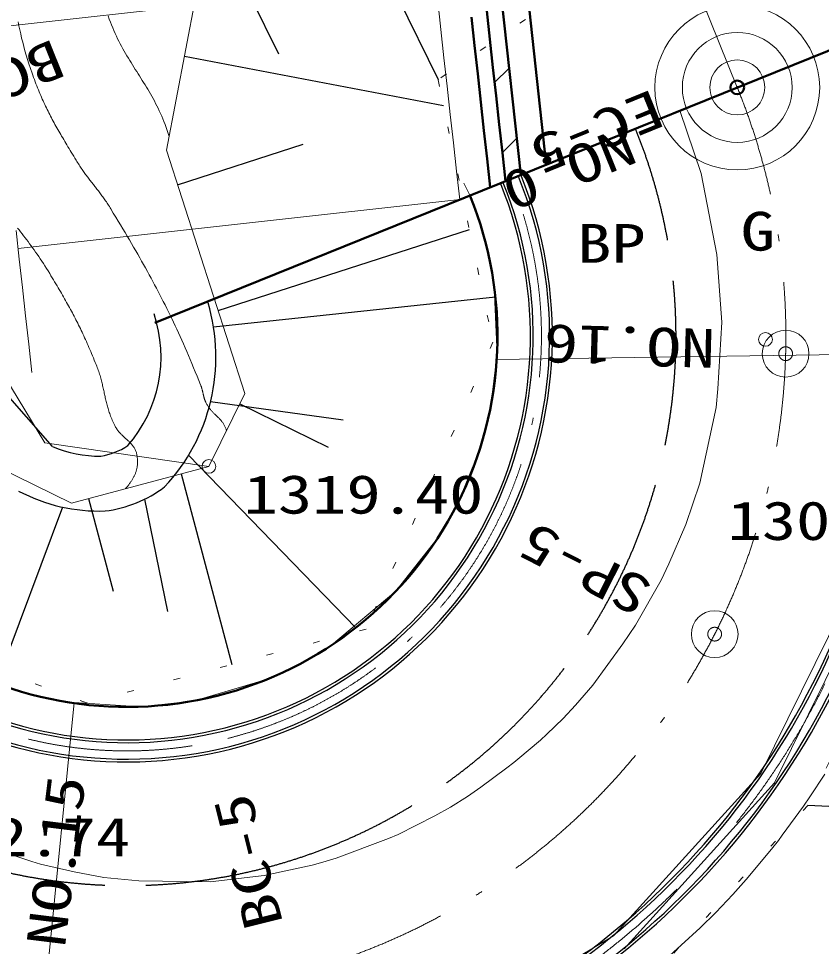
# Model space of a CAD drawing. Units: millimetres at full size, sheet at 1:500; details may follow other scales. Extents: x -209175 to 420500, y 0 to 351151.
# Drawn here: x 72906 to 87522, y 66877 to 83761 of the extents above; entities that cross this region are included whole.
import ezdxf
from ezdxf.enums import TextEntityAlignment as Align

# ---------------------------------------------------------------- set-up
doc = ezdxf.new("R2010")
doc.units = ezdxf.units.MM
doc.header["$LTSCALE"] = 500
doc.header["$PDMODE"] = 32
doc.header["$PDSIZE"] = 250
for name, pattern in [('USER1', [9.25, 6, -1.5, 0.25, -1.5]), ('USER2', [1.75, 0.25, -1.5]), ('USER3', [7.5, 6, -1.5])]:
    doc.linetypes.add(name, pattern=pattern)
for name, color, linetype, lineweight in [('D-BGD', 7, 'Continuous', 13), ('D-BGD-EXST', 7, 'Continuous', 25), ('D-BGD-HICN', 7, 'Continuous', 13), ('D-BGD-LWCN', 8, 'Continuous', 13), ('D-BGD-TXT', 7, 'Continuous', 13), ('D-BMK', 2, 'USER1', 13), ('D-BMK-HTXT', 7, 'Continuous', 13), ('D-BYP-STR4', 1, 'Continuous', 50), ('D-BYP-STR6', 3, 'Continuous', 13), ('D-BYP-STR7', 4, 'Continuous', 50), ('D-BYP-STR8', 5, 'Continuous', 50)]:
    doc.layers.add(name, color=color, linetype=linetype, lineweight=lineweight)
doc.layers.add('D-BMK-TXT', color=7, linetype='Continuous')
doc.styles.add('ＭＳ ゴシック', font='')
doc.styles.get('ＭＳ ゴシック').set_extended_font_data('MS Gothic')

msp = doc.modelspace()

# ---------------------------------------------------------------- linework, layer by layer
at = {"layer": 'D-BGD', "linetype": 'USER2'}
for p, q in [((86456.6, 86726.1), (80542.6, 82648.8)), ((80542.6, 82648.8), (81542.6, 77871.1)), ((81542.6, 77871.1), (79233.3, 72653)), ((89211.2, 73369.3), (87273.1, 69441.8)), ((74145.8, 71310.7), (70334.7, 72700.2)), ((79233.3, 72653), (74145.8, 71310.7)), ((87273.1, 69441.8), (84393, 66267.8))]:
    msp.add_line(p, q, dxfattribs=at)
at = {"layer": 'D-BGD'}
for p, q in [((75598.1, 81365.3), (76318, 85145.1)), ((76472, 84041.1), (72452.8, 83596)), ((77025, 76938.7), (75598.1, 81365.3)), ((80936.5, 80467), (72897.9, 79576.7)), ((72278.1, 77859.8), (73384.6, 76041.9)), ((76372.8, 75612.5), (77025, 76938.7)), ((73384.6, 76041.9), (76372.8, 75612.5)), ((73870.5, 74945.3), (72121.5, 75801.7)), ((76372.8, 75612.5), (73870.5, 74945.3)), ((88234.8, 73707.6), (86416.8, 70023.5)), ((88464.7, 73495.5), (86667.2, 69853)), ((86416.8, 70023.5), (83736.9, 67070.1)), ((86667.2, 69853), (83929, 66835.3)), ((83736.9, 67070.1), (80329.4, 65040.9))]:
    msp.add_line(p, q, dxfattribs=at)
at = {"layer": 'D-BGD', "color": 8}
for p, q in [((89852.4, 77674.9), (81606, 77559.4)), ((73099.5, 63118), (73918.1, 71315.3))]:
    msp.add_line(p, q, dxfattribs=at)
at = {"layer": 'D-BGD'}
for points in [[(80936.5, 80467), (80879.3, 80983.2), (80822.1, 81499.3), (80765, 82015.5), (80707.8, 82531.7), (80650.6, 83047.8), (80593.5, 83564), (80536.3, 84080.1)], [(73147.8, 77321.3), (73090.6, 77837.4), (73033.4, 78353.6), (72976.3, 78869.7), (72919.1, 79385.9), (72861.9, 79902)]]:
    msp.add_lwpolyline(points, dxfattribs=at)
at = {"layer": 'D-BGD', "color": 8}
for points in [[(84946.2, 82086.5), (85334.9, 80943.2), (85619.5, 79465.2), (85707.2, 78239.4), (85634.4, 77022), (85602.7, 76684.5), (85309.5, 75309.8), (85055.3, 74555.3), (84744.7, 73837.1), (84601.4, 73540.6), (84139.3, 72726.1), (83907.1, 72383.2), (83362.5, 71631.6), (83044.9, 71267.5), (82818.1, 71022.9), (82525.3, 70740.1), (82406.3, 70628.4), (81996.7, 70282.2), (81922.9, 70225), (81793.5, 70126), (81318.6, 69776.4), (81075.9, 69605.7), (80768, 69413.7), (80484.8, 69255.6), (79815.8, 68916.3), (79638.5, 68843.5), (78686.3, 68485.8), (78446.6, 68408.6), (78248.2, 68357.4), (77378.4, 68167.8), (76394, 68055.3), (75097, 68069.6), (74458.7, 68134.5), (73919.6, 68235.3), (73307.1, 68376.4), (73149.3, 68422.1), (72635.5, 68590.7)], [(72650.1, 71612.3), (72999.5, 71500.8), (73785.8, 71323.5), (73918.1, 71315.3), (75135.3, 71240), (76111.7, 71349.2), (77437, 71740.1), (78071.8, 72040), (78605.6, 72359.6), (79774.6, 73342.1), (80523.5, 74289.5), (80933.6, 75009.2), (81307.1, 75938.1), (81505.2, 76719), (81606, 77559.4), (81616.4, 77646.2), (81565.3, 78880.3), (81427.9, 79589.2), (81194.1, 80395.5), (81119.1, 80547.6), (81010.4, 80768.2)], [(87581.8, 70014.1), (87310.4, 69596.9), (87198.1, 69432.8), (86810.1, 68899.2), (86739.8, 68807.5), (86615.7, 68649.2), (86151.2, 68093.2), (85908.7, 67823.4), (85599.7, 67497.9), (85313.6, 67213), (84623.6, 66584.8)]]:
    msp.add_lwpolyline(points, dxfattribs=at)
at = {"layer": 'D-BGD'}
for centre in [(86503.3, 77922.7), (76372.8, 75612.5)]:
    msp.add_circle(centre, 125, dxfattribs=at)
at = {"layer": 'D-BGD-EXST'}
for p, q in [((78739.1, 86332), (80544.2, 82649.9)), ((76583.3, 85275.1), (77640.2, 83119.4)), ((75924.1, 83076.9), (80641, 82178.6)), ((75800.9, 80736.2), (78088.3, 81473.6)), ((76538.2, 78448.8), (81113, 79923.5)), ((76455.7, 78152.8), (81587.2, 78697.5)), ((78815.7, 76453.7), (76401.8, 76788.7)), ((76933.1, 76751.8), (78543.8, 75959.6)), ((76001.4, 75815.5), (79045, 72677.1)), ((75865.2, 75477.1), (76790.1, 72008.4)), ((74178.9, 75027.5), (74628.5, 73341.2)), ((75622.2, 72970.2), (75205.4, 75016.7)), ((73707.2, 74870.4), (72504.9, 71664.8)), ((90554.3, 69261.6), (87274.5, 69444.6))]:
    msp.add_line(p, q, dxfattribs=at)
at = {"layer": 'D-BGD-EXST', "lineweight": 50}
msp.add_line((75388.6, 78226.3), (90733.8, 84424.1), dxfattribs=at)
at = {"layer": 'D-BGD-EXST'}
msp.add_lwpolyline([(73524.4, 75975.2), (71665.2, 78086.8), (70584, 80737.4), (68696.5, 87451.5)], dxfattribs=at)
at = {"layer": 'D-BGD-EXST', "linetype": 'USER3'}
for centre, start, end in [((74874.9, 77985), 284.0998, 22.1433), ((74875.1, 77985), 186.05891, 284.0998)]:
    msp.add_arc(centre, 10000, start, end, dxfattribs=at)
at = {"layer": 'D-BGD-EXST'}
for centre, radius, start, end in [((74874.9, 77985), 7700, 284.0998, 22.1433), ((74874.9, 77985), 7750, 284.0998, 22.1433), ((74874.9, 77985), 7350, 284.0998, 22.1433), ((74874.9, 77985), 7400, 284.0998, 22.1433), ((73034.6, 77605), 3464.8, 316.91551, 16.48253), ((73034.6, 77605), 2464.8, 319.04942, 18.4722), ((74875.1, 77985), 7750, 186.05891, 284.0998), ((74875.1, 77985), 7700, 186.05891, 284.0998), ((74875.1, 77985), 7400, 186.05891, 284.0998), ((74875.1, 77985), 7350, 186.05891, 284.0998), ((74875.1, 77985), 14000, 186.05891, 284.0998), ((74216.5, 77023.5), 1237.3, 278.62387, 303.32002), ((74364.9, 77901.8), 2101.9, 246.42934, 271.01115), ((74875.1, 77985), 23400, 186.05891, 313.32008), ((74875.1, 77985), 24900, 186.05891, 313.70778), ((74364.9, 77901.8), 3101.9, 241.94337, 272.17684), ((74216.5, 77023.5), 2237.3, 276.83493, 307.0684), ((74875.1, 77985), 33300, 186.05891, 286.85199), ((74875.1, 77985), 34800, 186.05891, 290.33806), ((74874.9, 77985), 14000, 284.0998, 342.3819), ((74874.9, 77985), 14050, 284.0998, 342.30438), ((74874.9, 77985), 14350, 284.0998, 341.84819), ((74874.9, 77985), 14400, 284.0998, 341.77361), ((74875.1, 77985), 43200, 186.05891, 281.21006), ((74875.1, 77985), 44700, 186.05891, 282.87871), ((74875.1, 77985), 53100, 186.05891, 272.532)]:
    msp.add_arc(centre, radius, start, end, dxfattribs=at)
at = {"layer": 'D-BGD-EXST', "lineweight": 50}
for centre, radius, start, end in [((74874.9, 77985), 6750, 284.0998, 22.1433), ((74875.1, 77985), 6750, 186.05891, 284.0998), ((74875.1, 77985), 15000, 186.05891, 284.0998)]:
    msp.add_arc(centre, radius, start, end, dxfattribs=at)
at = {"layer": 'D-BGD-HICN'}
msp.add_lwpolyline([(74855.6, 75207.9), (74865.3, 75219.7), (74874.8, 75231.4), (74884.1, 75243.1), (74893.3, 75254.7), (74902.2, 75266.2), (74911, 75277.7), (74919.5, 75289.2), (74927.9, 75300.6), (74936, 75312), (74944, 75323.4), (74951.7, 75334.8), (74959.3, 75346.1), (74966.6, 75357.5), (74973.7, 75368.9), (74980.5, 75380.2), (74987.2, 75391.6), (74993.6, 75403.1), (74999.8, 75414.5), (75005.8, 75426), (75011.5, 75437.5), (75017, 75449.1), (75022.3, 75460.7), (75027.3, 75472.4), (75032.1, 75484.1), (75036.6, 75495.9), (75040.8, 75507.8), (75044.8, 75519.7), (75048.6, 75531.8), (75052, 75543.9), (75055.2, 75556.2), (75058.2, 75568.5), (75060.9, 75581), (75063.3, 75593.6), (75065.4, 75606.3), (75067.2, 75619.1), (75068.8, 75632.1), (75070, 75645.2), (75071, 75658.5), (75071.7, 75671.9), (75072.1, 75685.5), (75072.2, 75699.2), (75072, 75713.1), (75071.5, 75727.2), (75070.6, 75741.5), (75069.5, 75755.9), (75068.1, 75770.6), (75066.3, 75785.5), (75064.2, 75800.5), (75061.5, 75816.9), (75058.2, 75832.6), (75054.5, 75847.9), (75050.2, 75862.7), (75045.5, 75877), (75040.4, 75890.8), (75034.8, 75904.2), (75028.8, 75917.2), (75022.4, 75929.9), (75015.6, 75942.1), (75008.4, 75954), (75001, 75965.6), (74993.2, 75976.9), (74985.1, 75987.9), (74976.7, 75998.6), (74968, 76009.2), (74959.1, 76019.5), (74949.9, 76029.6), (74940.6, 76039.5), (74931, 76049.3), (74921.3, 76059), (74911.4, 76068.6), (74901.4, 76078.1), (74891.2, 76087.6), (74880.9, 76097), (74870.6, 76106.4), (74860.2, 76115.8), (74849.7, 76125.3), (74839.2, 76134.8), (74828.7, 76144.4), (74818.1, 76154.1), (74807.6, 76163.9), (74797.2, 76173.8), (74786.8, 76183.9), (74776.5, 76194.2), (74766.2, 76204.8), (74756.1, 76215.5), (74746.1, 76226.5), (74736.3, 76237.8), (74726.6, 76249.4), (74717.1, 76261.3), (74707.9, 76273.5), (74698.8, 76286.1), (74690, 76299.1), (74681.4, 76312.5), (74673.1, 76326.4), (74665.1, 76340.7), (74657.4, 76355.5), (74645, 76380.6), (74633.3, 76405.4), (74622.1, 76430), (74611.4, 76454.3), (74601.2, 76478.3), (74591.6, 76502.1), (74582.4, 76525.6), (74573.7, 76548.9), (74565.4, 76572.1), (74557.5, 76595), (74550, 76617.8), (74542.8, 76640.4), (74536, 76662.8), (74529.4, 76685.1), (74523.2, 76707.3), (74517.2, 76729.4), (74511.4, 76751.4), (74505.9, 76773.4), (74500.5, 76795.2), (74495.3, 76817), (74490.3, 76838.8), (74485.3, 76860.5), (74480.5, 76882.3), (74475.7, 76904), (74470.9, 76925.8), (74466.2, 76947.6), (74461.5, 76969.5), (74456.7, 76991.4), (74451.9, 77013.3), (74447, 77035.4), (74442, 77057.6), (74436.9, 77079.9), (74431.6, 77102.3), (74426.2, 77124.9), (74420.6, 77147.6), (74414.7, 77170.5), (74408.7, 77193.6), (74402.3, 77216.9), (74395.6, 77240.4), (74388.7, 77264.1), (74381.4, 77288.1), (74373.7, 77312.3), (74365.7, 77336.8), (74357.2, 77361.6), (74348.3, 77386.7), (74338.9, 77412.1), (74329.1, 77437.8), (74318.8, 77463.8), (74301.8, 77505.6), (74285.1, 77546.5), (74268.5, 77586.7), (74252.1, 77626.1), (74235.8, 77664.9), (74219.6, 77703), (74203.6, 77740.5), (74187.7, 77777.4), (74171.8, 77813.8), (74156.1, 77849.6), (74140.3, 77884.9), (74124.7, 77919.7), (74109, 77954.1), (74093.4, 77988.1), (74077.8, 78021.7), (74062.1, 78054.9), (74046.5, 78087.9), (74030.8, 78120.5), (74015, 78152.9), (73999.2, 78185.1), (73983.3, 78217.1), (73967.3, 78248.9), (73951.2, 78280.6), (73935, 78312.2), (73918.7, 78343.8), (73902.2, 78375.2), (73885.5, 78406.7), (73868.6, 78438.2), (73851.6, 78469.8), (73834.4, 78501.5), (73816.9, 78533.2), (73799.2, 78565.1), (73781.2, 78597.2), (73763, 78629.5), (73744.5, 78662.1), (73725.8, 78694.9), (73706.7, 78728), (73687.3, 78761.5), (73667.5, 78795.3), (73647.5, 78829.5), (73627, 78864.2), (73606.2, 78899.3), (73585, 78934.8), (73563.4, 78971), (73541.4, 79007.6), (73519, 79044.9), (73496.1, 79082.7), (73472.8, 79121.2), (73443.8, 79168.4), (73415.1, 79214.6), (73386.5, 79259.7), (73358, 79303.8), (73329.6, 79347), (73301.4, 79389.3), (73273.3, 79430.8), (73245.4, 79471.5), (73217.5, 79511.4), (73189.7, 79550.6), (73162.1, 79589.2), (73134.5, 79627.2), (73107, 79664.6), (73079.6, 79701.5), (73052.2, 79738), (73024.9, 79774), (72997.7, 79809.7), (72970.5, 79845), (72943.3, 79880), (72916.2, 79914.8), (72889.1, 79949.5)], dxfattribs=at)
at = {"layer": 'D-BGD-LWCN'}
for points in [[(75645.7, 81614.9), (75628.2, 81671.7), (75610.1, 81727.1), (75591.4, 81781.2), (75572.2, 81834), (75552.4, 81885.6), (75532.1, 81936.1), (75511.4, 81985.5), (75490.2, 82033.9), (75468.5, 82081.3), (75446.5, 82127.8), (75424, 82173.5), (75401.2, 82218.3), (75378, 82262.5), (75354.6, 82306), (75330.8, 82348.8), (75306.7, 82391.1), (75282.5, 82433), (75257.9, 82474.4), (75233.2, 82515.4), (75208.4, 82556.1), (75183.3, 82596.5), (75158.1, 82636.8), (75132.9, 82676.9), (75107.5, 82716.9), (75082.1, 82756.9), (75056.7, 82797), (75031.2, 82837.2), (75005.8, 82877.5), (74980.4, 82918), (74955, 82958.8), (74929.8, 83000), (74904.6, 83041.5), (74879.6, 83083.5), (74854.7, 83126), (74830, 83169.1), (74805.5, 83212.8), (74781.3, 83257.2), (74757.3, 83302.3), (74733.5, 83348.3), (74710.1, 83395.1), (74687, 83442.9), (74664.2, 83491.6), (74641.8, 83541.4), (74619.8, 83592.3), (74598.2, 83644.3), (74577, 83697.6), (74556.3, 83752.2), (74536.1, 83808.1)], [(76691.4, 76260.3), (76687.3, 76274.9), (76682.8, 76288.9), (76678, 76302.5), (76672.9, 76315.7), (76667.5, 76328.5), (76661.8, 76340.9), (76655.8, 76352.9), (76649.6, 76364.6), (76643.1, 76375.9), (76636.4, 76386.9), (76629.4, 76397.7), (76622.2, 76408.1), (76614.9, 76418.4), (76607.3, 76428.3), (76599.5, 76438.1), (76591.6, 76447.6), (76583.5, 76457), (76575.3, 76466.3), (76567, 76475.4), (76558.5, 76484.3), (76549.9, 76493.2), (76541.2, 76502), (76532.5, 76510.7), (76523.6, 76519.4), (76514.8, 76528.1), (76505.8, 76536.7), (76496.8, 76545.4), (76487.8, 76554.1), (76478.8, 76562.9), (76469.8, 76571.7), (76460.8, 76580.7), (76451.8, 76589.7), (76442.9, 76598.9), (76434, 76608.2), (76425.1, 76617.7), (76416.4, 76627.4), (76407.7, 76637.3), (76399.1, 76647.4), (76390.6, 76657.8), (76382.3, 76668.4), (76374.1, 76679.3), (76366, 76690.5), (76358.1, 76702.1), (76350.3, 76714), (76342.7, 76726.2), (76335.4, 76738.8), (76328.2, 76751.9), (76321.2, 76765.3), (76317.5, 76772.8), (76314, 76780.2), (76310.7, 76787.5), (76307.5, 76794.7), (76304.5, 76801.8), (76301.7, 76808.9), (76298.9, 76815.9), (76296.3, 76822.8), (76293.9, 76829.7), (76291.5, 76836.5), (76289.3, 76843.3), (76287.2, 76850), (76285.1, 76856.7), (76283.2, 76863.3), (76281.3, 76869.9), (76279.5, 76876.5), (76277.8, 76883), (76276.2, 76889.5), (76274.6, 76896), (76273, 76902.5), (76271.5, 76909), (76270.1, 76915.5), (76268.6, 76921.9), (76267.2, 76928.4), (76265.8, 76934.8), (76264.4, 76941.3), (76263, 76947.8), (76261.6, 76954.3), (76260.1, 76960.9), (76258.7, 76967.4), (76257.2, 76974), (76255.7, 76980.7), (76254.1, 76987.3), (76252.5, 76994), (76250.8, 77000.8), (76249.1, 77007.6), (76247.3, 77014.5), (76245.4, 77021.4), (76243.4, 77028.4), (76241.3, 77035.4), (76239.2, 77042.5), (76236.9, 77049.7), (76234.5, 77057), (76232, 77064.4), (76229.3, 77071.8), (76226.6, 77079.4), (76223.6, 77087), (76220.6, 77094.8), (76187.8, 77175.4), (76155.5, 77254.5), (76123.5, 77332.1), (76091.7, 77408.3), (76060.3, 77483.3), (76029.1, 77556.9), (75998.1, 77629.3), (75967.3, 77700.6), (75936.7, 77770.8), (75906.2, 77840), (75875.9, 77908.2), (75845.6, 77975.5), (75815.4, 78041.9), (75785.2, 78107.6), (75755, 78172.5), (75724.8, 78236.8), (75694.5, 78300.4), (75664.2, 78363.5), (75633.8, 78426.1), (75603.2, 78488.3), (75572.5, 78550.1), (75541.6, 78611.6), (75510.5, 78672.8), (75479.2, 78733.8), (75447.6, 78794.8), (75415.7, 78855.6), (75383.5, 78916.4), (75351, 78977.3), (75318, 79038.3), (75284.7, 79099.4), (75251, 79160.8), (75216.8, 79222.4), (75182.1, 79284.5), (75146.9, 79346.9), (75111.2, 79409.7), (75074.9, 79473.1), (75038, 79537.1), (75000.6, 79601.8), (74962.4, 79667.1), (74923.7, 79733.2), (74884.2, 79800.1), (74844, 79868), (74803, 79936.7), (74761.3, 80006.5), (74718.8, 80077.3), (74675.4, 80149.3), (74631.2, 80222.4), (74586.1, 80296.8), (74572.3, 80319.2), (74558.6, 80341.2), (74545, 80362.7), (74531.5, 80383.7), (74518, 80404.3), (74504.5, 80424.4), (74491.2, 80444.2), (74477.8, 80463.5), (74464.6, 80482.6), (74451.3, 80501.2), (74438.2, 80519.6), (74425, 80537.7), (74411.9, 80555.5), (74398.9, 80573.1), (74385.9, 80590.5), (74372.9, 80607.6), (74359.9, 80624.6), (74346.9, 80641.4), (74334, 80658.1), (74321.1, 80674.7), (74308.2, 80691.2), (74295.3, 80707.6), (74282.4, 80724), (74269.6, 80740.3), (74256.7, 80756.7), (74243.8, 80773.1), (74230.9, 80789.5), (74218, 80806), (74205.1, 80822.6), (74192.2, 80839.3), (74179.3, 80856.1), (74166.3, 80873.1), (74153.3, 80890.2), (74140.3, 80907.6), (74127.3, 80925.2), (74114.2, 80943), (74101.1, 80961.1), (74087.9, 80979.5), (74074.7, 80998.2), (74061.5, 81017.2), (74048.2, 81036.6), (74034.9, 81056.4), (74021.5, 81076.5), (74008, 81097.1), (73994.5, 81118.2), (73980.9, 81139.7), (73967.2, 81161.7), (73953.5, 81184.2), (73931.3, 81220.9), (73909.4, 81257.1), (73887.9, 81292.6), (73866.7, 81327.6), (73845.9, 81362), (73825.4, 81395.9), (73805.3, 81429.3), (73785.5, 81462.3), (73766, 81494.8), (73746.8, 81527), (73727.8, 81558.8), (73709.2, 81590.3), (73690.8, 81621.5), (73672.8, 81652.4), (73654.9, 81683.1), (73637.3, 81713.6), (73620, 81743.9), (73602.9, 81774.1), (73586, 81804.1), (73569.3, 81834.1), (73552.8, 81864.1), (73536.5, 81894), (73520.4, 81924), (73504.5, 81954), (73488.7, 81984), (73473.1, 82014.2), (73457.7, 82044.6), (73442.3, 82075.1), (73427.2, 82105.8), (73412.1, 82136.7), (73397.1, 82167.9), (73382.3, 82199.4), (73367.5, 82231.2), (73352.9, 82263.4), (73338.3, 82296), (73323.8, 82329), (73309.3, 82362.4), (73294.9, 82396.4), (73280.5, 82430.8), (73266.2, 82465.8), (73251.9, 82501.4), (73237.6, 82537.6), (73223.3, 82574.4), (73209, 82611.9), (73194.7, 82650.1), (73180.3, 82689), (73166, 82728.7), (73151.6, 82769.2), (73122.8, 82852.6), (73095.6, 82934.7), (73070, 83015.8), (73045.8, 83095.8), (73023, 83174.8), (73001.6, 83252.8), (72981.4, 83329.9), (72962.5, 83406.1), (72944.6, 83481.5), (72927.8, 83556.2), (72912, 83630.2), (72897.2, 83703.5)]]:
    msp.add_lwpolyline(points, dxfattribs=at)
at = {"layer": 'D-BMK'}
msp.add_line((85989.9, 82508), (83420.8, 88868.8), dxfattribs=at)
at = {"layer": 'D-BMK', "linetype": 'Continuous'}
for centre in [(86870.6, 77663.2), (85578.6, 72559.8)]:
    msp.add_circle(centre, 425, dxfattribs=at)
at = {"layer": 'D-BMK'}
for centre, radius, start, end in [((74874.9, 77985), 12000, 284.1007, 22.1433), ((74874.9, 77985), 7550, 284.10123, 21.98548), ((74875.1, 77985), 7550, 186.10702, 284.0998), ((74875.1, 77985), 12000, 186.05891, 284.0998), ((74874.9, 77985), 14200, 284.10056, 342.07439)]:
    msp.add_arc(centre, radius, start, end, dxfattribs=at)
for p in [(86870.6, 77663.2), (85578.6, 72559.8)]:
    msp.add_point(p, dxfattribs=at)
at = {"layer": 'D-BMK-HTXT'}
msp.add_line((85989.9, 82508), (121410, 96813.8), dxfattribs=at)
at = {"layer": 'D-BMK-HTXT', "color": 3}
for radius in [1500, 1000, 500]:
    msp.add_circle((85989.9, 82508), radius, dxfattribs=at)
at = {"layer": 'D-BMK-HTXT'}
msp.add_circle((85989.9, 82508), 500, dxfattribs=at)
at = {"layer": 'D-BYP-STR4'}
for p, q in [((82512.8, 81103.7), (81602.7, 89400.8)), ((82049.2, 80916.4), (81134.9, 89224.1))]:
    msp.add_line(p, q, dxfattribs=at)
at = {"layer": 'D-BYP-STR6'}
for p, q in [((81572.6, 82594.9), (81835.5, 82857.8)), ((81713.6, 81321.8), (81975.7, 81583.9))]:
    msp.add_line(p, q, dxfattribs=at)
at = {"layer": 'D-BYP-STR7'}
for points in [[(81492.8, 80691.7), (81435.6, 81207.9), (81378.5, 81724), (81321.3, 82240.2), (81264.1, 82756.3), (81207, 83272.5), (81149.8, 83788.7)], [(81771, 80804.1), (81713.8, 81320.2), (81656.6, 81836.4), (81599.5, 82352.5), (81542.3, 82868.7), (81485.1, 83384.8), (81428, 83901)]]:
    msp.add_lwpolyline(points, dxfattribs=at)
at = {"layer": 'D-BYP-STR8', "color": 4}
msp.add_point((85989.9, 82508), dxfattribs=at)

# ---------------------------------------------------------------- texts
at = {"layer": 'D-BGD-TXT', "style": 'ＭＳ ゴシック', "width": 1.3}
msp.add_text('G', height=705, rotation=359.993, dxfattribs=at).set_placement((86363.5, 80244.1), align=Align.TOP_CENTER)
for s, p in [('1319.40', (77004.6, 75457.7)), ('1309.16', (85813.5, 74978.2)), ('1312.74', (70575.5, 69224.8))]:
    msp.add_text(s, height=705, rotation=359.993, dxfattribs=at).set_placement(p, align=Align.TOP_LEFT)
at = {"layer": 'D-BMK-HTXT', "style": 'ＭＳ ゴシック', "width": 1.3}
for s, p in [('BC1', (73814.7, 82745.1)), ('NO.0', (84213.4, 81164.4))]:
    msp.add_text(s, height=705, rotation=201.993, dxfattribs=at).set_placement(p, align=Align.TOP_LEFT)
msp.add_text('BP', height=705, rotation=359.993, dxfattribs=at).set_placement((83698.1, 80022.2), align=Align.TOP_CENTER)
at = {"layer": 'D-BMK-TXT', "style": 'ＭＳ ゴシック', "width": 1.3}
for s, rotation, p in [('EC-5', 202.143, (84725.5, 81836.4)), ('NO.16', 178.464, (85578.4, 77404.5)), ('SP-5', 153.122, (84174.7, 72865.6)), ('NO.15', 82.972, (73049, 66928.9)), ('BC-5', 104.1, (77042.1, 67121.8))]:
    msp.add_text(s, height=705, rotation=rotation, dxfattribs=at).set_placement(p, align=Align.TOP_LEFT)

doc.saveas('drawing.dxf')
